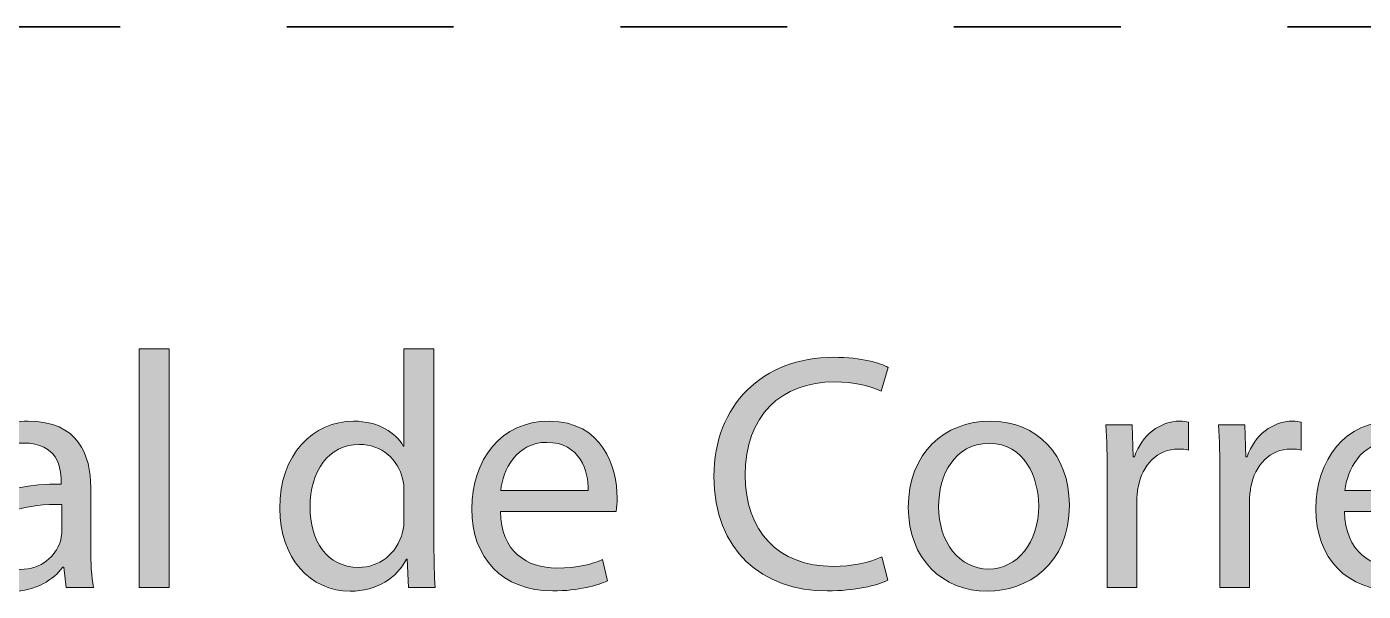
# Model space of a CAD drawing. Extents: x 544 to 1376, y -738 to -342.
# Drawn here: x 768.8 to 868.3, y -639.7 to -597.7 of the extents above; entities that cross this region are included whole.
import ezdxf

# ---------------------------------------------------------------- set-up
doc = ezdxf.new("R2010")
doc.units = 0
doc.header["$MEASUREMENT"] = 0
doc.linetypes.add('AI-Linetype-10', pattern=[24.830711, 12.415356, -12.415356])
doc.layers.add('OBJETOS', color=7, linetype='Continuous', lineweight=0)

# ---------------------------------------------------------------- blocks, each defined once
blk = doc.blocks.new('Block_62')
at = {"layer": 'OBJETOS', "color": 152, "linetype": 'AI-Linetype-10', "lineweight": 35, "true_color": 0x1d71b8}
blk.add_line((688.88, -597.713), (955.81, -597.713), dxfattribs=at)
blk = doc.blocks.new('Block_61')
at = {"layer": 'OBJETOS'}
blk.add_blockref('Block_62', (0, 0), dxfattribs=at)
blk = doc.blocks.new('Block_58')
at = {"layer": 'OBJETOS'}
blk.add_blockref('Block_61', (0, 0), dxfattribs=at)
blk = doc.blocks.new('Block_67')
at = {"layer": 'OBJETOS', "true_color": 0x000000, "transparency": 33554687}
h = blk.add_hatch(color=18, dxfattribs=at)
h.dxf.hatch_style = 2
edge = h.paths.add_edge_path()
edge.add_spline(control_points=[(777.203, -621.67), (777.203, -621.67), (779.433, -621.67), (779.433, -621.67), (779.433, -621.67), (779.433, -639.416), (779.433, -639.416), (779.433, -639.416), (777.203, -639.416), (777.203, -639.416), (777.203, -639.416), (777.203, -621.67), (777.203, -621.67)], knot_values=[0, 0, 0, 0, 1, 1, 1, 2, 2, 2, 3, 3, 3, 4, 4, 4, 4], degree=3, periodic=0)
h = blk.add_hatch(color=18, dxfattribs=at)
h.dxf.hatch_style = 2
edge = h.paths.add_edge_path()
edge.add_spline(control_points=[(796.923, -632.243), (796.923, -631.968), (796.897, -631.593), (796.822, -631.318), (796.492, -629.918), (795.275, -628.769), (793.603, -628.769), (791.296, -628.769), (789.928, -630.769), (789.928, -633.442), (789.928, -635.892), (791.145, -637.916), (793.552, -637.916), (795.047, -637.916), (796.416, -636.941), (796.822, -635.292), (796.897, -634.992), (796.923, -634.692), (796.923, -634.342), (796.923, -634.342), (796.923, -632.243), (796.923, -632.243)], knot_values=[0, 0, 0, 0, 1, 1, 1, 2, 2, 2, 3, 3, 3, 4, 4, 4, 5, 5, 5, 6, 6, 6, 7, 7, 7, 7], degree=3, periodic=0)
edge = h.paths.add_edge_path()
edge.add_spline(control_points=[(799.153, -621.67), (799.153, -621.67), (799.153, -636.292), (799.153, -636.292), (799.153, -637.366), (799.179, -638.591), (799.255, -639.416), (799.255, -639.416), (797.252, -639.416), (797.252, -639.416), (797.252, -639.416), (797.151, -637.316), (797.151, -637.316), (797.151, -637.316), (797.101, -637.316), (797.101, -637.316), (796.416, -638.666), (794.921, -639.691), (792.918, -639.691), (789.953, -639.691), (787.672, -637.217), (787.672, -633.542), (787.647, -629.519), (790.181, -627.044), (793.172, -627.044), (795.047, -627.044), (796.314, -627.919), (796.872, -628.894), (796.872, -628.894), (796.923, -628.894), (796.923, -628.894), (796.923, -628.894), (796.923, -621.67), (796.923, -621.67), (796.923, -621.67), (799.153, -621.67), (799.153, -621.67)], knot_values=[0, 0, 0, 0, 1, 1, 1, 2, 2, 2, 3, 3, 3, 4, 4, 4, 5, 5, 5, 6, 6, 6, 7, 7, 7, 8, 8, 8, 9, 9, 9, 10, 10, 10, 11, 11, 11, 12, 12, 12, 12], degree=3, periodic=0)
h = blk.add_hatch(color=18, dxfattribs=at)
h.dxf.hatch_style = 2
edge = h.paths.add_edge_path()
edge.add_spline(control_points=[(832.945, -638.866), (832.134, -639.266), (830.512, -639.666), (828.434, -639.666), (823.618, -639.666), (819.994, -636.667), (819.994, -631.143), (819.994, -625.869), (823.618, -622.295), (828.916, -622.295), (831.044, -622.295), (832.388, -622.745), (832.971, -623.045), (832.971, -623.045), (832.438, -624.819), (832.438, -624.819), (831.602, -624.42), (830.411, -624.12), (828.991, -624.12), (824.987, -624.12), (822.326, -626.645), (822.326, -631.068), (822.326, -635.192), (824.733, -637.842), (828.89, -637.842), (830.233, -637.842), (831.602, -637.566), (832.489, -637.142), (832.489, -637.142), (832.945, -638.866), (832.945, -638.866)], knot_values=[0, 0, 0, 0, 1, 1, 1, 2, 2, 2, 3, 3, 3, 4, 4, 4, 5, 5, 5, 6, 6, 6, 7, 7, 7, 8, 8, 8, 9, 9, 9, 10, 10, 10, 10], degree=3, periodic=0)
h = blk.add_hatch(color=18, dxfattribs=at)
h.dxf.hatch_style = 2
edge = h.paths.add_edge_path()
edge.add_spline(control_points=[(771.446, -633.242), (769.013, -633.192), (766.25, -633.617), (766.25, -635.967), (766.25, -637.392), (767.214, -638.066), (768.354, -638.066), (769.951, -638.066), (770.965, -637.066), (771.32, -636.042), (771.396, -635.816), (771.446, -635.567), (771.446, -635.342), (771.446, -635.342), (771.446, -633.242), (771.446, -633.242)], knot_values=[0, 0, 0, 0, 1, 1, 1, 2, 2, 2, 3, 3, 3, 4, 4, 4, 5, 5, 5, 5], degree=3, periodic=0)
edge = h.paths.add_edge_path()
edge.add_spline(control_points=[(771.776, -639.416), (771.776, -639.416), (771.599, -637.892), (771.599, -637.892), (771.599, -637.892), (771.522, -637.892), (771.522, -637.892), (770.838, -638.841), (769.52, -639.691), (767.771, -639.691), (765.288, -639.691), (764.021, -637.967), (764.021, -636.217), (764.021, -633.293), (766.656, -631.693), (771.396, -631.718), (771.396, -631.718), (771.396, -631.468), (771.396, -631.468), (771.396, -630.468), (771.117, -628.669), (768.608, -628.669), (767.467, -628.669), (766.276, -629.019), (765.415, -629.568), (765.415, -629.568), (764.907, -628.119), (764.907, -628.119), (765.921, -627.469), (767.391, -627.044), (768.938, -627.044), (772.688, -627.044), (773.601, -629.568), (773.601, -631.993), (773.601, -631.993), (773.601, -636.517), (773.601, -636.517), (773.601, -637.566), (773.651, -638.591), (773.804, -639.416), (773.804, -639.416), (771.776, -639.416), (771.776, -639.416)], knot_values=[0, 0, 0, 0, 1, 1, 1, 2, 2, 2, 3, 3, 3, 4, 4, 4, 5, 5, 5, 6, 6, 6, 7, 7, 7, 8, 8, 8, 9, 9, 9, 10, 10, 10, 11, 11, 11, 12, 12, 12, 13, 13, 13, 14, 14, 14, 14], degree=3, periodic=0)
h = blk.add_hatch(color=18, dxfattribs=at)
h.dxf.hatch_style = 2
edge = h.paths.add_edge_path()
edge.add_spline(control_points=[(810.638, -632.192), (810.663, -630.793), (810.055, -628.619), (807.546, -628.619), (805.29, -628.619), (804.302, -630.668), (804.124, -632.192), (804.124, -632.192), (810.638, -632.192), (810.638, -632.192)], knot_values=[0, 0, 0, 0, 1, 1, 1, 2, 2, 2, 3, 3, 3, 3], degree=3, periodic=0)
edge = h.paths.add_edge_path()
edge.add_spline(control_points=[(804.099, -633.768), (804.149, -636.741), (806.076, -637.967), (808.306, -637.967), (809.903, -637.967), (810.866, -637.691), (811.702, -637.342), (811.702, -637.342), (812.083, -638.916), (812.083, -638.916), (811.297, -639.266), (809.954, -639.666), (808.002, -639.666), (804.226, -639.666), (801.97, -637.217), (801.97, -633.567), (801.97, -629.918), (804.149, -627.044), (807.723, -627.044), (811.728, -627.044), (812.792, -630.519), (812.792, -632.742), (812.792, -633.192), (812.742, -633.542), (812.716, -633.768), (812.716, -633.768), (804.099, -633.768), (804.099, -633.768)], knot_values=[0, 0, 0, 0, 1, 1, 1, 2, 2, 2, 3, 3, 3, 4, 4, 4, 5, 5, 5, 6, 6, 6, 7, 7, 7, 8, 8, 8, 9, 9, 9, 9], degree=3, periodic=0)
h = blk.add_hatch(color=18, dxfattribs=at)
h.dxf.hatch_style = 2
edge = h.paths.add_edge_path()
edge.add_spline(control_points=[(836.725, -633.393), (836.725, -636.042), (838.271, -638.041), (840.451, -638.041), (842.58, -638.041), (844.177, -636.066), (844.177, -633.343), (844.177, -631.293), (843.137, -628.693), (840.501, -628.693), (837.866, -628.693), (836.725, -631.093), (836.725, -633.393)], knot_values=[0, 0, 0, 0, 1, 1, 1, 2, 2, 2, 3, 3, 3, 4, 4, 4, 4], degree=3, periodic=0)
edge = h.paths.add_edge_path()
edge.add_spline(control_points=[(846.458, -633.268), (846.458, -637.741), (843.315, -639.691), (840.35, -639.691), (837.029, -639.691), (834.469, -637.292), (834.469, -633.468), (834.469, -629.418), (837.156, -627.044), (840.552, -627.044), (844.075, -627.044), (846.458, -629.568), (846.458, -633.268)], knot_values=[0, 0, 0, 0, 1, 1, 1, 2, 2, 2, 3, 3, 3, 4, 4, 4, 4], degree=3, periodic=0)
h = blk.add_hatch(color=18, dxfattribs=at)
h.dxf.hatch_style = 2
edge = h.paths.add_edge_path()
edge.add_spline(control_points=[(849.274, -631.093), (849.274, -629.668), (849.249, -628.443), (849.173, -627.319), (849.173, -627.319), (851.125, -627.319), (851.125, -627.319), (851.125, -627.319), (851.201, -629.693), (851.201, -629.693), (851.201, -629.693), (851.302, -629.693), (851.302, -629.693), (851.86, -628.068), (853.203, -627.044), (854.698, -627.044), (854.952, -627.044), (855.129, -627.069), (855.332, -627.119), (855.332, -627.119), (855.332, -629.193), (855.332, -629.193), (855.104, -629.144), (854.875, -629.118), (854.572, -629.118), (853, -629.118), (851.885, -630.293), (851.581, -631.942), (851.53, -632.243), (851.479, -632.593), (851.479, -632.968), (851.479, -632.968), (851.479, -639.416), (851.479, -639.416), (851.479, -639.416), (849.274, -639.416), (849.274, -639.416), (849.274, -639.416), (849.274, -631.093), (849.274, -631.093)], knot_values=[0, 0, 0, 0, 1, 1, 1, 2, 2, 2, 3, 3, 3, 4, 4, 4, 5, 5, 5, 6, 6, 6, 7, 7, 7, 8, 8, 8, 9, 9, 9, 10, 10, 10, 11, 11, 11, 12, 12, 12, 13, 13, 13, 13], degree=3, periodic=0)
h = blk.add_hatch(color=18, dxfattribs=at)
h.dxf.hatch_style = 2
edge = h.paths.add_edge_path()
edge.add_spline(control_points=[(857.665, -631.093), (857.665, -629.668), (857.64, -628.443), (857.564, -627.319), (857.564, -627.319), (859.515, -627.319), (859.515, -627.319), (859.515, -627.319), (859.591, -629.693), (859.591, -629.693), (859.591, -629.693), (859.693, -629.693), (859.693, -629.693), (860.25, -628.068), (861.594, -627.044), (863.089, -627.044), (863.342, -627.044), (863.52, -627.069), (863.723, -627.119), (863.723, -627.119), (863.723, -629.193), (863.723, -629.193), (863.495, -629.144), (863.266, -629.118), (862.962, -629.118), (861.391, -629.118), (860.275, -630.293), (859.972, -631.942), (859.921, -632.243), (859.87, -632.593), (859.87, -632.968), (859.87, -632.968), (859.87, -639.416), (859.87, -639.416), (859.87, -639.416), (857.665, -639.416), (857.665, -639.416), (857.665, -639.416), (857.665, -631.093), (857.665, -631.093)], knot_values=[0, 0, 0, 0, 1, 1, 1, 2, 2, 2, 3, 3, 3, 4, 4, 4, 5, 5, 5, 6, 6, 6, 7, 7, 7, 8, 8, 8, 9, 9, 9, 10, 10, 10, 11, 11, 11, 12, 12, 12, 13, 13, 13, 13], degree=3, periodic=0)
h = blk.add_hatch(color=18, dxfattribs=at)
h.dxf.hatch_style = 2
edge = h.paths.add_edge_path()
edge.add_spline(control_points=[(873.482, -632.192), (873.508, -630.793), (872.9, -628.619), (870.391, -628.619), (868.135, -628.619), (867.146, -630.668), (866.969, -632.192), (866.969, -632.192), (873.482, -632.192), (873.482, -632.192)], knot_values=[0, 0, 0, 0, 1, 1, 1, 2, 2, 2, 3, 3, 3, 3], degree=3, periodic=0)
edge = h.paths.add_edge_path()
edge.add_spline(control_points=[(866.944, -633.768), (866.994, -636.741), (868.92, -637.967), (871.151, -637.967), (872.748, -637.967), (873.711, -637.691), (874.547, -637.342), (874.547, -637.342), (874.927, -638.916), (874.927, -638.916), (874.142, -639.266), (872.798, -639.666), (870.847, -639.666), (867.07, -639.666), (864.814, -637.217), (864.814, -633.567), (864.814, -629.918), (866.994, -627.044), (870.568, -627.044), (874.572, -627.044), (875.637, -630.519), (875.637, -632.742), (875.637, -633.192), (875.586, -633.542), (875.561, -633.768), (875.561, -633.768), (866.944, -633.768), (866.944, -633.768)], knot_values=[0, 0, 0, 0, 1, 1, 1, 2, 2, 2, 3, 3, 3, 4, 4, 4, 5, 5, 5, 6, 6, 6, 7, 7, 7, 8, 8, 8, 9, 9, 9, 9], degree=3, periodic=0)
at = {"layer": 'OBJETOS'}
for points, knots in [([(777.203, -621.67), (777.203, -621.67), (779.433, -621.67), (779.433, -621.67), (779.433, -621.67), (779.433, -639.416), (779.433, -639.416), (779.433, -639.416), (777.203, -639.416), (777.203, -639.416), (777.203, -639.416), (777.203, -621.67), (777.203, -621.67)], [0, 0, 0, 0, 1, 1, 1, 2, 2, 2, 3, 3, 3, 4, 4, 4, 4]), ([(799.153, -621.67), (799.153, -621.67), (799.153, -636.292), (799.153, -636.292), (799.153, -637.366), (799.179, -638.591), (799.255, -639.416), (799.255, -639.416), (797.252, -639.416), (797.252, -639.416), (797.252, -639.416), (797.151, -637.316), (797.151, -637.316), (797.151, -637.316), (797.101, -637.316), (797.101, -637.316), (796.416, -638.666), (794.921, -639.691), (792.918, -639.691), (789.953, -639.691), (787.672, -637.217), (787.672, -633.542), (787.647, -629.519), (790.181, -627.044), (793.172, -627.044), (795.047, -627.044), (796.314, -627.919), (796.872, -628.894), (796.872, -628.894), (796.923, -628.894), (796.923, -628.894), (796.923, -628.894), (796.923, -621.67), (796.923, -621.67), (796.923, -621.67), (799.153, -621.67), (799.153, -621.67)], [0, 0, 0, 0, 1, 1, 1, 2, 2, 2, 3, 3, 3, 4, 4, 4, 5, 5, 5, 6, 6, 6, 7, 7, 7, 8, 8, 8, 9, 9, 9, 10, 10, 10, 11, 11, 11, 12, 12, 12, 12]), ([(832.945, -638.866), (832.134, -639.266), (830.512, -639.666), (828.434, -639.666), (823.618, -639.666), (819.994, -636.667), (819.994, -631.143), (819.994, -625.869), (823.618, -622.295), (828.916, -622.295), (831.044, -622.295), (832.388, -622.745), (832.971, -623.045), (832.971, -623.045), (832.438, -624.819), (832.438, -624.819), (831.602, -624.42), (830.411, -624.12), (828.991, -624.12), (824.987, -624.12), (822.326, -626.645), (822.326, -631.068), (822.326, -635.192), (824.733, -637.842), (828.89, -637.842), (830.233, -637.842), (831.602, -637.566), (832.489, -637.142), (832.489, -637.142), (832.945, -638.866), (832.945, -638.866)], [0, 0, 0, 0, 1, 1, 1, 2, 2, 2, 3, 3, 3, 4, 4, 4, 5, 5, 5, 6, 6, 6, 7, 7, 7, 8, 8, 8, 9, 9, 9, 10, 10, 10, 10]), ([(771.776, -639.416), (771.776, -639.416), (771.599, -637.892), (771.599, -637.892), (771.599, -637.892), (771.522, -637.892), (771.522, -637.892), (770.838, -638.841), (769.52, -639.691), (767.771, -639.691), (765.288, -639.691), (764.021, -637.967), (764.021, -636.217), (764.021, -633.293), (766.656, -631.693), (771.396, -631.718), (771.396, -631.718), (771.396, -631.468), (771.396, -631.468), (771.396, -630.468), (771.117, -628.669), (768.608, -628.669), (767.467, -628.669), (766.276, -629.019), (765.415, -629.568), (765.415, -629.568), (764.907, -628.119), (764.907, -628.119), (765.921, -627.469), (767.391, -627.044), (768.938, -627.044), (772.688, -627.044), (773.601, -629.568), (773.601, -631.993), (773.601, -631.993), (773.601, -636.517), (773.601, -636.517), (773.601, -637.566), (773.651, -638.591), (773.804, -639.416), (773.804, -639.416), (771.776, -639.416), (771.776, -639.416)], [0, 0, 0, 0, 1, 1, 1, 2, 2, 2, 3, 3, 3, 4, 4, 4, 5, 5, 5, 6, 6, 6, 7, 7, 7, 8, 8, 8, 9, 9, 9, 10, 10, 10, 11, 11, 11, 12, 12, 12, 13, 13, 13, 14, 14, 14, 14]), ([(804.099, -633.768), (804.149, -636.741), (806.076, -637.967), (808.306, -637.967), (809.903, -637.967), (810.866, -637.691), (811.702, -637.342), (811.702, -637.342), (812.083, -638.916), (812.083, -638.916), (811.297, -639.266), (809.954, -639.666), (808.002, -639.666), (804.226, -639.666), (801.97, -637.217), (801.97, -633.567), (801.97, -629.918), (804.149, -627.044), (807.723, -627.044), (811.728, -627.044), (812.792, -630.519), (812.792, -632.742), (812.792, -633.192), (812.742, -633.542), (812.716, -633.768), (812.716, -633.768), (804.099, -633.768), (804.099, -633.768)], [0, 0, 0, 0, 1, 1, 1, 2, 2, 2, 3, 3, 3, 4, 4, 4, 5, 5, 5, 6, 6, 6, 7, 7, 7, 8, 8, 8, 9, 9, 9, 9]), ([(846.458, -633.268), (846.458, -637.741), (843.315, -639.691), (840.35, -639.691), (837.029, -639.691), (834.469, -637.292), (834.469, -633.468), (834.469, -629.418), (837.156, -627.044), (840.552, -627.044), (844.075, -627.044), (846.458, -629.568), (846.458, -633.268)], [0, 0, 0, 0, 1, 1, 1, 2, 2, 2, 3, 3, 3, 4, 4, 4, 4]), ([(849.274, -631.093), (849.274, -629.668), (849.249, -628.443), (849.173, -627.319), (849.173, -627.319), (851.125, -627.319), (851.125, -627.319), (851.125, -627.319), (851.201, -629.693), (851.201, -629.693), (851.201, -629.693), (851.302, -629.693), (851.302, -629.693), (851.86, -628.068), (853.203, -627.044), (854.698, -627.044), (854.952, -627.044), (855.129, -627.069), (855.332, -627.119), (855.332, -627.119), (855.332, -629.193), (855.332, -629.193), (855.104, -629.144), (854.875, -629.118), (854.572, -629.118), (853, -629.118), (851.885, -630.293), (851.581, -631.942), (851.53, -632.243), (851.479, -632.593), (851.479, -632.968), (851.479, -632.968), (851.479, -639.416), (851.479, -639.416), (851.479, -639.416), (849.274, -639.416), (849.274, -639.416), (849.274, -639.416), (849.274, -631.093), (849.274, -631.093)], [0, 0, 0, 0, 1, 1, 1, 2, 2, 2, 3, 3, 3, 4, 4, 4, 5, 5, 5, 6, 6, 6, 7, 7, 7, 8, 8, 8, 9, 9, 9, 10, 10, 10, 11, 11, 11, 12, 12, 12, 13, 13, 13, 13]), ([(857.665, -631.093), (857.665, -629.668), (857.64, -628.443), (857.564, -627.319), (857.564, -627.319), (859.515, -627.319), (859.515, -627.319), (859.515, -627.319), (859.591, -629.693), (859.591, -629.693), (859.591, -629.693), (859.693, -629.693), (859.693, -629.693), (860.25, -628.068), (861.594, -627.044), (863.089, -627.044), (863.342, -627.044), (863.52, -627.069), (863.723, -627.119), (863.723, -627.119), (863.723, -629.193), (863.723, -629.193), (863.495, -629.144), (863.266, -629.118), (862.962, -629.118), (861.391, -629.118), (860.275, -630.293), (859.972, -631.942), (859.921, -632.243), (859.87, -632.593), (859.87, -632.968), (859.87, -632.968), (859.87, -639.416), (859.87, -639.416), (859.87, -639.416), (857.665, -639.416), (857.665, -639.416), (857.665, -639.416), (857.665, -631.093), (857.665, -631.093)], [0, 0, 0, 0, 1, 1, 1, 2, 2, 2, 3, 3, 3, 4, 4, 4, 5, 5, 5, 6, 6, 6, 7, 7, 7, 8, 8, 8, 9, 9, 9, 10, 10, 10, 11, 11, 11, 12, 12, 12, 13, 13, 13, 13]), ([(866.944, -633.768), (866.994, -636.741), (868.92, -637.967), (871.151, -637.967), (872.748, -637.967), (873.711, -637.691), (874.547, -637.342), (874.547, -637.342), (874.927, -638.916), (874.927, -638.916), (874.142, -639.266), (872.798, -639.666), (870.847, -639.666), (867.07, -639.666), (864.814, -637.217), (864.814, -633.567), (864.814, -629.918), (866.994, -627.044), (870.568, -627.044), (874.572, -627.044), (875.637, -630.519), (875.637, -632.742), (875.637, -633.192), (875.586, -633.542), (875.561, -633.768), (875.561, -633.768), (866.944, -633.768), (866.944, -633.768)], [0, 0, 0, 0, 1, 1, 1, 2, 2, 2, 3, 3, 3, 4, 4, 4, 5, 5, 5, 6, 6, 6, 7, 7, 7, 8, 8, 8, 9, 9, 9, 9]), ([(796.923, -632.243), (796.923, -631.968), (796.897, -631.593), (796.822, -631.318), (796.492, -629.918), (795.275, -628.769), (793.603, -628.769), (791.296, -628.769), (789.928, -630.769), (789.928, -633.442), (789.928, -635.892), (791.145, -637.916), (793.552, -637.916), (795.047, -637.916), (796.416, -636.941), (796.822, -635.292), (796.897, -634.992), (796.923, -634.692), (796.923, -634.342), (796.923, -634.342), (796.923, -632.243), (796.923, -632.243)], [0, 0, 0, 0, 1, 1, 1, 2, 2, 2, 3, 3, 3, 4, 4, 4, 5, 5, 5, 6, 6, 6, 7, 7, 7, 7]), ([(810.638, -632.192), (810.663, -630.793), (810.055, -628.619), (807.546, -628.619), (805.29, -628.619), (804.302, -630.668), (804.124, -632.192), (804.124, -632.192), (810.638, -632.192), (810.638, -632.192)], [0, 0, 0, 0, 1, 1, 1, 2, 2, 2, 3, 3, 3, 3]), ([(836.725, -633.393), (836.725, -636.042), (838.271, -638.041), (840.451, -638.041), (842.58, -638.041), (844.177, -636.066), (844.177, -633.343), (844.177, -631.293), (843.137, -628.693), (840.501, -628.693), (837.866, -628.693), (836.725, -631.093), (836.725, -633.393)], [0, 0, 0, 0, 1, 1, 1, 2, 2, 2, 3, 3, 3, 4, 4, 4, 4]), ([(873.482, -632.192), (873.508, -630.793), (872.9, -628.619), (870.391, -628.619), (868.135, -628.619), (867.146, -630.668), (866.969, -632.192), (866.969, -632.192), (873.482, -632.192), (873.482, -632.192)], [0, 0, 0, 0, 1, 1, 1, 2, 2, 2, 3, 3, 3, 3]), ([(771.446, -633.242), (769.013, -633.192), (766.25, -633.617), (766.25, -635.967), (766.25, -637.392), (767.214, -638.066), (768.354, -638.066), (769.951, -638.066), (770.965, -637.066), (771.32, -636.042), (771.396, -635.816), (771.446, -635.567), (771.446, -635.342), (771.446, -635.342), (771.446, -633.242), (771.446, -633.242)], [0, 0, 0, 0, 1, 1, 1, 2, 2, 2, 3, 3, 3, 4, 4, 4, 5, 5, 5, 5])]:
    blk.add_open_spline(points, degree=3, knots=knots, dxfattribs=at)
blk = doc.blocks.new('Block_66')
at = {"layer": 'OBJETOS'}
blk.add_blockref('Block_67', (0, 0), dxfattribs=at)
blk = doc.blocks.new('Block_65')
at = {"layer": 'OBJETOS'}
blk.add_blockref('Block_66', (0, 0), dxfattribs=at)
blk = doc.blocks.new('Block_57')
at = {"layer": 'OBJETOS'}
for name in ['Block_58', 'Block_65']:
    blk.add_blockref(name, (0, 0), dxfattribs=at)

msp = doc.modelspace()

# ---------------------------------------------------------------- block references
at = {"layer": 'OBJETOS'}
msp.add_blockref('Block_57', (0, 0), dxfattribs=at)

doc.saveas('drawing.dxf')
